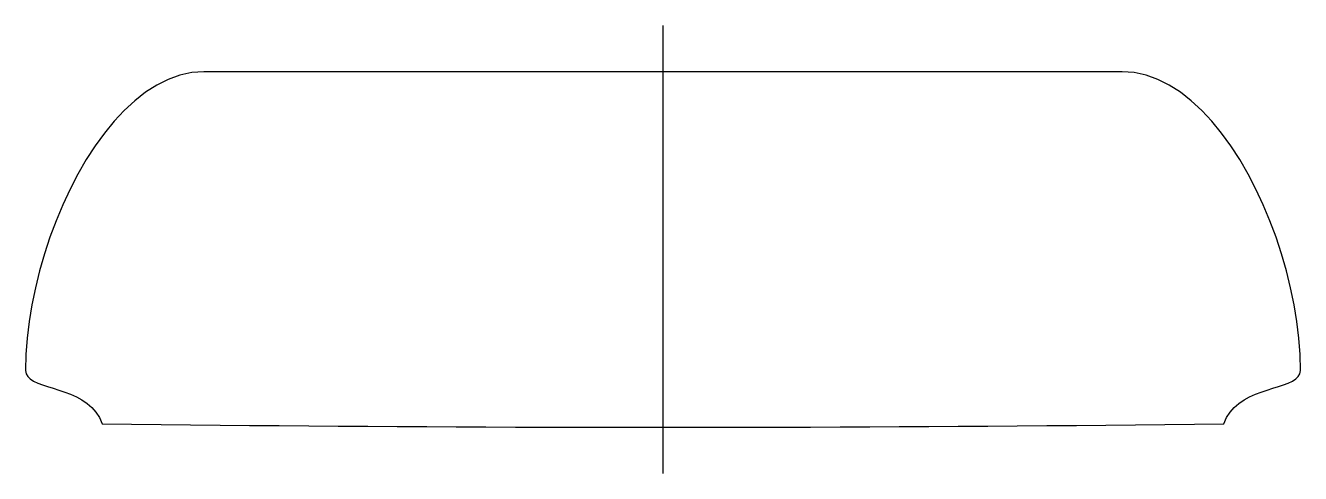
# Model space of a CAD drawing. Header units: metres. Extents: x -276 to 276, y -20 to 174.
import ezdxf

# ---------------------------------------------------------------- set-up
doc = ezdxf.new("R2010")
doc.units = ezdxf.units.M

msp = doc.modelspace()

# ---------------------------------------------------------------- linework, layer by layer
at = {"layer": 'CUT'}
for p, q in [((-213.9307, 150.4743), (-218.8823, 147.9983)), ((-208.8636, 152.2943), (-213.9307, 150.4743)), ((-203.6926, 153.4166), (-208.8636, 152.2943)), ((-198.4295, 153.8), (-203.6926, 153.4166)), ((-188.508, 153.8), (-198.4295, 153.8)), ((-178.5865, 153.8), (-188.508, 153.8)), ((-168.6651, 153.8), (-178.5865, 153.8)), ((-158.7436, 153.8), (-168.6651, 153.8)), ((-148.8221, 153.8), (-158.7436, 153.8)), ((-138.9006, 153.8), (-148.8221, 153.8)), ((-128.9792, 153.8), (-138.9006, 153.8)), ((-119.0577, 153.8), (-128.9792, 153.8)), ((-109.1362, 153.8), (-119.0577, 153.8)), ((-99.2147, 153.8), (-109.1362, 153.8)), ((-89.2933, 153.8), (-99.2147, 153.8)), ((-79.3718, 153.8), (-89.2933, 153.8)), ((-69.4503, 153.8), (-79.3718, 153.8)), ((-59.5288, 153.8), (-69.4503, 153.8)), ((-49.6074, 153.8), (-59.5288, 153.8)), ((-39.6859, 153.8), (-49.6074, 153.8)), ((-29.7644, 153.8), (-39.6859, 153.8)), ((-19.8429, 153.8), (-29.7644, 153.8)), ((-9.9215, 153.8), (-19.8429, 153.8)), ((0, 153.8), (-9.9215, 153.8)), ((9.9215, 153.8), (0, 153.8)), ((0, 153.8), (0, 153.8)), ((19.8429, 153.8), (9.9215, 153.8)), ((29.7644, 153.8), (19.8429, 153.8)), ((39.6859, 153.8), (29.7644, 153.8)), ((49.6074, 153.8), (39.6859, 153.8)), ((59.5288, 153.8), (49.6074, 153.8)), ((69.4503, 153.8), (59.5288, 153.8)), ((79.3718, 153.8), (69.4503, 153.8)), ((89.2933, 153.8), (79.3718, 153.8)), ((99.2147, 153.8), (89.2933, 153.8)), ((109.1362, 153.8), (99.2147, 153.8)), ((119.0577, 153.8), (109.1362, 153.8)), ((128.9792, 153.8), (119.0577, 153.8)), ((138.9006, 153.8), (128.9792, 153.8)), ((148.8221, 153.8), (138.9006, 153.8)), ((158.7436, 153.8), (148.8221, 153.8)), ((168.6651, 153.8), (158.7436, 153.8)), ((178.5865, 153.8), (168.6651, 153.8)), ((188.508, 153.8), (178.5865, 153.8)), ((198.4295, 153.8), (188.508, 153.8)), ((203.6926, 153.4166), (198.4295, 153.8)), ((208.8636, 152.2943), (203.6926, 153.4166)), ((213.9307, 150.4743), (208.8636, 152.2943)), ((218.8823, 147.9983), (213.9307, 150.4743)), ((-223.7067, 144.9078), (-228.392, 141.2442)), ((-218.8823, 147.9983), (-223.7067, 144.9078)), ((223.7067, 144.9078), (218.8823, 147.9983)), ((228.392, 141.2442), (223.7067, 144.9078)), ((-228.392, 141.2442), (-232.9266, 137.049)), ((232.9266, 137.049), (228.392, 141.2442)), ((-237.2988, 132.3637), (-241.4968, 127.2298)), ((-232.9266, 137.049), (-237.2988, 132.3637)), ((237.2988, 132.3637), (232.9266, 137.049)), ((241.4968, 127.2298), (237.2988, 132.3637)), ((-241.4968, 127.2298), (-245.509, 121.6889)), ((245.509, 121.6889), (241.4968, 127.2298)), ((-245.509, 121.6889), (-249.3235, 115.7824)), ((249.3235, 115.7824), (245.509, 121.6889)), ((-249.3235, 115.7824), (-252.9287, 109.5517)), ((252.9287, 109.5517), (249.3235, 115.7824)), ((-252.9287, 109.5517), (-256.3129, 103.0385)), ((256.3129, 103.0385), (252.9287, 109.5517)), ((-256.3129, 103.0385), (-259.4642, 96.2841)), ((259.4642, 96.2841), (256.3129, 103.0385)), ((-259.4642, 96.2841), (-262.3711, 89.3302)), ((262.3711, 89.3302), (259.4642, 96.2841)), ((-262.3711, 89.3302), (-265.0218, 82.2181)), ((265.0218, 82.2181), (262.3711, 89.3302)), ((-265.0218, 82.2181), (-267.4045, 74.9893)), ((267.4045, 74.9893), (265.0218, 82.2181)), ((-267.4045, 74.9893), (-269.5076, 67.6855)), ((269.5076, 67.6855), (267.4045, 74.9893)), ((-269.5076, 67.6855), (-271.3192, 60.3479)), ((271.3192, 60.3479), (269.5076, 67.6855)), ((-271.3192, 60.3479), (-272.8278, 53.0183)), ((272.8278, 53.0183), (271.3192, 60.3479)), ((-272.8278, 53.0183), (-274.0215, 45.738)), ((274.0215, 45.738), (272.8278, 53.0183)), ((-274.0215, 45.738), (-274.8887, 38.5485)), ((274.8887, 38.5485), (274.0215, 45.738)), ((-274.8887, 38.5485), (-275.4176, 31.4913)), ((275.4176, 31.4913), (274.8887, 38.5485)), ((-275.4176, 31.4913), (-275.5965, 24.608)), ((275.5965, 24.608), (275.4176, 31.4913)), ((-275.5965, 24.608), (-275.3507, 23.1821)), ((-275.3507, 23.1821), (-274.6469, 21.956)), ((274.6469, 21.956), (275.3507, 23.1821)), ((275.3507, 23.1821), (275.5965, 24.608)), ((-274.6469, 21.956), (-273.5361, 20.8955)), ((-273.5361, 20.8955), (-272.0689, 19.9663)), ((-272.0689, 19.9663), (-270.296, 19.1341)), ((-270.296, 19.1341), (-268.2683, 18.3646)), ((-268.2683, 18.3646), (-266.0364, 17.6237)), ((-266.0364, 17.6237), (-263.6511, 16.8769)), ((-263.6511, 16.8769), (-261.1631, 16.09)), ((261.1631, 16.09), (263.6511, 16.8769)), ((263.6511, 16.8769), (266.0364, 17.6237)), ((266.0364, 17.6237), (268.2683, 18.3646)), ((268.2683, 18.3646), (270.296, 19.1341)), ((270.296, 19.1341), (272.0689, 19.9663)), ((272.0689, 19.9663), (273.5361, 20.8955)), ((273.5361, 20.8955), (274.6469, 21.956)), ((-261.1631, 16.09), (-258.6233, 15.2288)), ((-258.6233, 15.2288), (-256.0822, 14.2589)), ((-256.0822, 14.2589), (-253.5908, 13.1461)), ((-253.5908, 13.1461), (-251.1996, 11.8562)), ((-251.1996, 11.8562), (-248.9596, 10.3547)), ((248.9596, 10.3547), (251.1996, 11.8562)), ((251.1996, 11.8562), (253.5908, 13.1461)), ((253.5908, 13.1461), (256.0822, 14.2589)), ((256.0822, 14.2589), (258.6233, 15.2288)), ((258.6233, 15.2288), (261.1631, 16.09)), ((-248.9596, 10.3547), (-246.9213, 8.6076)), ((-246.9213, 8.6076), (-245.1357, 6.5804)), ((-245.1357, 6.5804), (-243.6533, 4.2389)), ((243.6533, 4.2389), (245.1357, 6.5804)), ((245.1357, 6.5804), (246.9213, 8.6076)), ((246.9213, 8.6076), (248.9596, 10.3547)), ((-243.6533, 4.2389), (-242.5249, 1.5488)), ((-242.5249, 1.5488), (-229.7605, 1.3901)), ((-229.7605, 1.3901), (-216.996, 1.2399)), ((-216.996, 1.2399), (-204.2315, 1.0983)), ((-204.2315, 1.0983), (-191.4671, 0.9653)), ((-191.4671, 0.9653), (-178.7026, 0.8409)), ((-178.7026, 0.8409), (-165.9381, 0.7251)), ((-165.9381, 0.7251), (-153.1736, 0.6178)), ((-153.1736, 0.6178), (-140.4092, 0.5191)), ((-140.4092, 0.5191), (-127.6447, 0.429)), ((-127.6447, 0.429), (-114.8802, 0.3475)), ((-114.8802, 0.3475), (-102.1158, 0.2746)), ((-102.1158, 0.2746), (-89.3513, 0.2102)), ((-89.3513, 0.2102), (-76.5868, 0.1545)), ((-76.5868, 0.1545), (-63.8224, 0.1073)), ((-63.8224, 0.1073), (-51.0579, 0.0686)), ((-51.0579, 0.0686), (-38.2934, 0.0386)), ((-38.2934, 0.0386), (-25.5289, 0.0172)), ((-25.5289, 0.0172), (-12.7645, 0.0043)), ((-12.7645, 0.0043), (0, 0)), ((0, 0), (12.7645, 0.0043)), ((0, 0), (0, 0)), ((12.7645, 0.0043), (25.5289, 0.0172)), ((25.5289, 0.0172), (38.2934, 0.0386)), ((38.2934, 0.0386), (51.0579, 0.0686)), ((51.0579, 0.0686), (63.8224, 0.1073)), ((63.8224, 0.1073), (76.5868, 0.1545)), ((76.5868, 0.1545), (89.3513, 0.2102)), ((89.3513, 0.2102), (102.1158, 0.2746)), ((102.1158, 0.2746), (114.8802, 0.3475)), ((114.8802, 0.3475), (127.6447, 0.429)), ((127.6447, 0.429), (140.4092, 0.5191)), ((140.4092, 0.5191), (153.1736, 0.6178)), ((153.1736, 0.6178), (165.9381, 0.7251)), ((165.9381, 0.7251), (178.7026, 0.8409)), ((178.7026, 0.8409), (191.4671, 0.9653)), ((191.4671, 0.9653), (204.2315, 1.0983)), ((204.2315, 1.0983), (216.996, 1.2399)), ((216.996, 1.2399), (229.7605, 1.3901)), ((229.7605, 1.3901), (242.5249, 1.5488)), ((242.5249, 1.5488), (243.6533, 4.2389))]:
    msp.add_line(p, q, dxfattribs=at)
at = {"layer": 'REG'}
msp.add_line((0, -20), (0, 173.8), dxfattribs=at)

doc.saveas('drawing.dxf')
